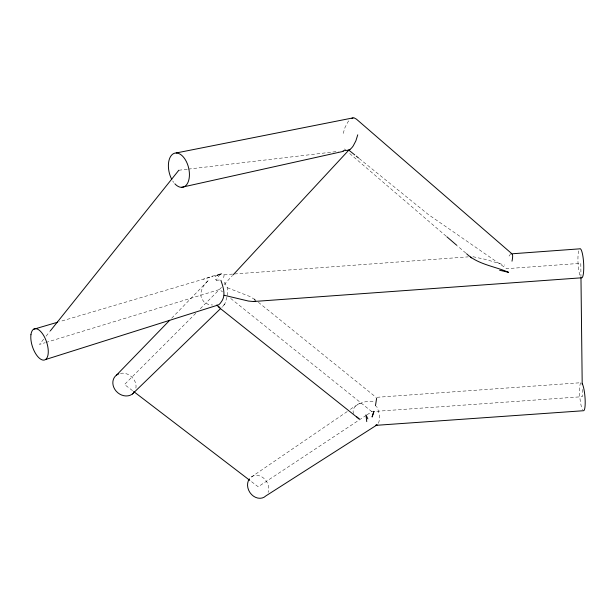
<?xml version="1.0" encoding="UTF-8"?>
<svg xmlns="http://www.w3.org/2000/svg" width="616" height="616" viewBox="0 0 616 616"><rect width="100%" height="100%" fill="white"/><g stroke="black" fill="none" stroke-linecap="round" stroke-linejoin="round"><path stroke-width="0.46" stroke-dasharray="3.08 2.31" d="M227.265 295.457L227.343 287.726L224.401 282.166M226.919 297.282L224.863 303.95L221.883 307.33M343.181 133.418L345.006 127.504L347.578 122.522A13.367 5.937 -71.4 0 1 349.695 119.897M223.423 277.67C226.419 272.926 219.411 273.08 217.14 275.398L221.429 274.028C215.076 274.975 209.609 277.323 203.457 279.171M378.447 423.261C380.711 417.725 378.871 411.403 376.553 406.167M215.392 279.179L216.347 280.28L218.018 277.092A12.536 4.859 -76.1 0 1 220.597 274.259M43.674 339.185L39.47 344.436L44.983 342.758M46.077 336.182L49.68 331.678M224.863 303.95L222.522 306.66L220.697 307.13M221.49 287.403L199.176 309.863M224.093 284.6L232.532 275.498M171.702 318.21L208.693 280.072C203.611 284.523 199.353 291.291 201.424 298.267L204.227 302.248L208.863 304.728L212.612 304.974M195.788 313.259L124.509 384.515L132.917 390.944M211.581 276.877L212.674 275.96M347.224 411.557L250.458 477.646A12.004 9.979 58.1 0 1 263.679 478.17A12.004 9.979 58.1 0 1 268.091 492.407M350.389 409.378C357.026 404.288 364.934 400.246 373.565 401.393M366.22 415.338L258.173 486.771L250.543 480.927M367.02 414.814L371.825 411.634L582.351 396.689L582.259 389.012M360.175 403.21C356.11 404.766 351.413 408.847 353.623 413.644M220.597 274.266L221.46 273.858M45.9 342.481L219.542 289.505L222.522 291.892M209.64 277.331L59.498 321.668M178.817 170.239L187.41 169.223M188.365 169.107L338.315 151.359M216.347 280.28L219.596 280.01M224.07 274.728L232.717 274.082M234.519 273.951L468.26 256.864M376.938 397.297L581.127 382.698A14.068 2.564 85.1 0 0 579.648 394.271A14.068 2.564 85.1 0 0 582.474 409.671M472.949 256.718L485.477 259.398L504.681 265.096M227.343 287.726L249.811 296.496L255.563 300.038M230.715 298.46L371.825 411.634M359.236 158.551L428.42 214.584L506.637 268.676L580.803 263.301L580.965 276.73M258.397 302.317L376.114 397.358M344.359 148.918L345.853 150.142M254.146 298.906L255.401 299.961M465.842 253.114L457.426 245.876M446.169 236.19L348.633 152.622M173.697 182.405A17.518 9.987 76.6 0 1 172.703 180.965M579.856 275.098A14.63 2.787 86.7 0 1 578.663 250.905M509.062 256.087A13.922 2.941 -71.2 0 1 510.379 254.393M120.459 373.358A12.405 10.549 41.7 0 1 132.725 377.955A12.405 10.549 41.7 0 1 135.297 390.29M217.032 275.737L214.93 276.145L217.856 275.583L217.032 275.737M217.664 275.429L217.055 275.206L217.664 275.429"/><path stroke-width="0.92" d="M376.622 398.252L375.452 405.798M357.75 134.812L355.871 140.856L353.222 145.907A13.398 5.983 -71.6 0 1 349.942 149.434M220.898 280.303C223.238 287.295 226.28 295.649 221.098 302.14A12.574 4.889 -76.3 0 1 218.472 304.897L45.484 359.567M50.281 330.923L178.817 170.239M116.616 375.013L169.723 320.251M233.187 274.798L348.825 150.112L354.778 154.932M220.52 308.655L132.401 394.009M255.74 300.824L253.392 301.524L248.433 301.055L224.155 295.272M348.825 150.058L349.942 149.426M351.913 118.272L353.992 117.818L356.448 119.165L512.266 254.077M33.457 329.321L57.719 322.191M181.389 187.356L343.366 151.344M352.983 117.895L176.222 152.968M343.097 150.789L348.825 150.112M217.61 305.259L216.362 305.228L219.781 307.361M513.251 253.7L579.602 248.849A14.63 2.787 86.7 0 1 583.491 261.207A14.63 2.787 86.7 0 1 582.012 277.77L253.392 301.524M499.622 270.255L508.647 272.357C494.779 266.266 477.931 264.518 466.551 253.723M133.68 391.53L249.773 480.341M356.264 156.141L358.497 157.95M218.441 306.984L359.313 419.088L356.718 416.832M446.877 236.798L456.726 245.276M470.655 257.118L471.456 257.904M367.868 418.918L365.973 414.907L366.751 421.613M580.973 277.693L582.205 384.215M171.764 179.356A17.518 9.987 76.6 0 1 174.651 153.184A17.518 9.987 76.6 0 1 189.435 174.413A17.518 9.987 76.6 0 1 174.852 183.784M249.388 478.871A12.004 9.979 58.1 0 0 251.52 494.494A12.004 9.979 58.1 0 0 265.896 495.88L377.161 424.809L375.498 425.371L583.575 410.718A14.068 2.564 85.1 0 0 585.115 399.137A14.068 2.564 85.1 0 0 582.228 383.606M510.957 253.907A13.922 2.941 -71.2 0 1 512.004 261.176M134.542 391.722A12.405 10.549 41.7 0 1 116.185 391.183A12.405 10.549 41.7 0 1 118.819 373.827M373.935 411.365L372.126 416.863L373.935 411.365M30.939 334.719A16.386 7.446 71.7 0 0 42.473 359.975A16.386 7.446 71.7 0 0 45.214 338.5A16.386 7.446 71.7 0 0 30.939 334.719"/></g></svg>
